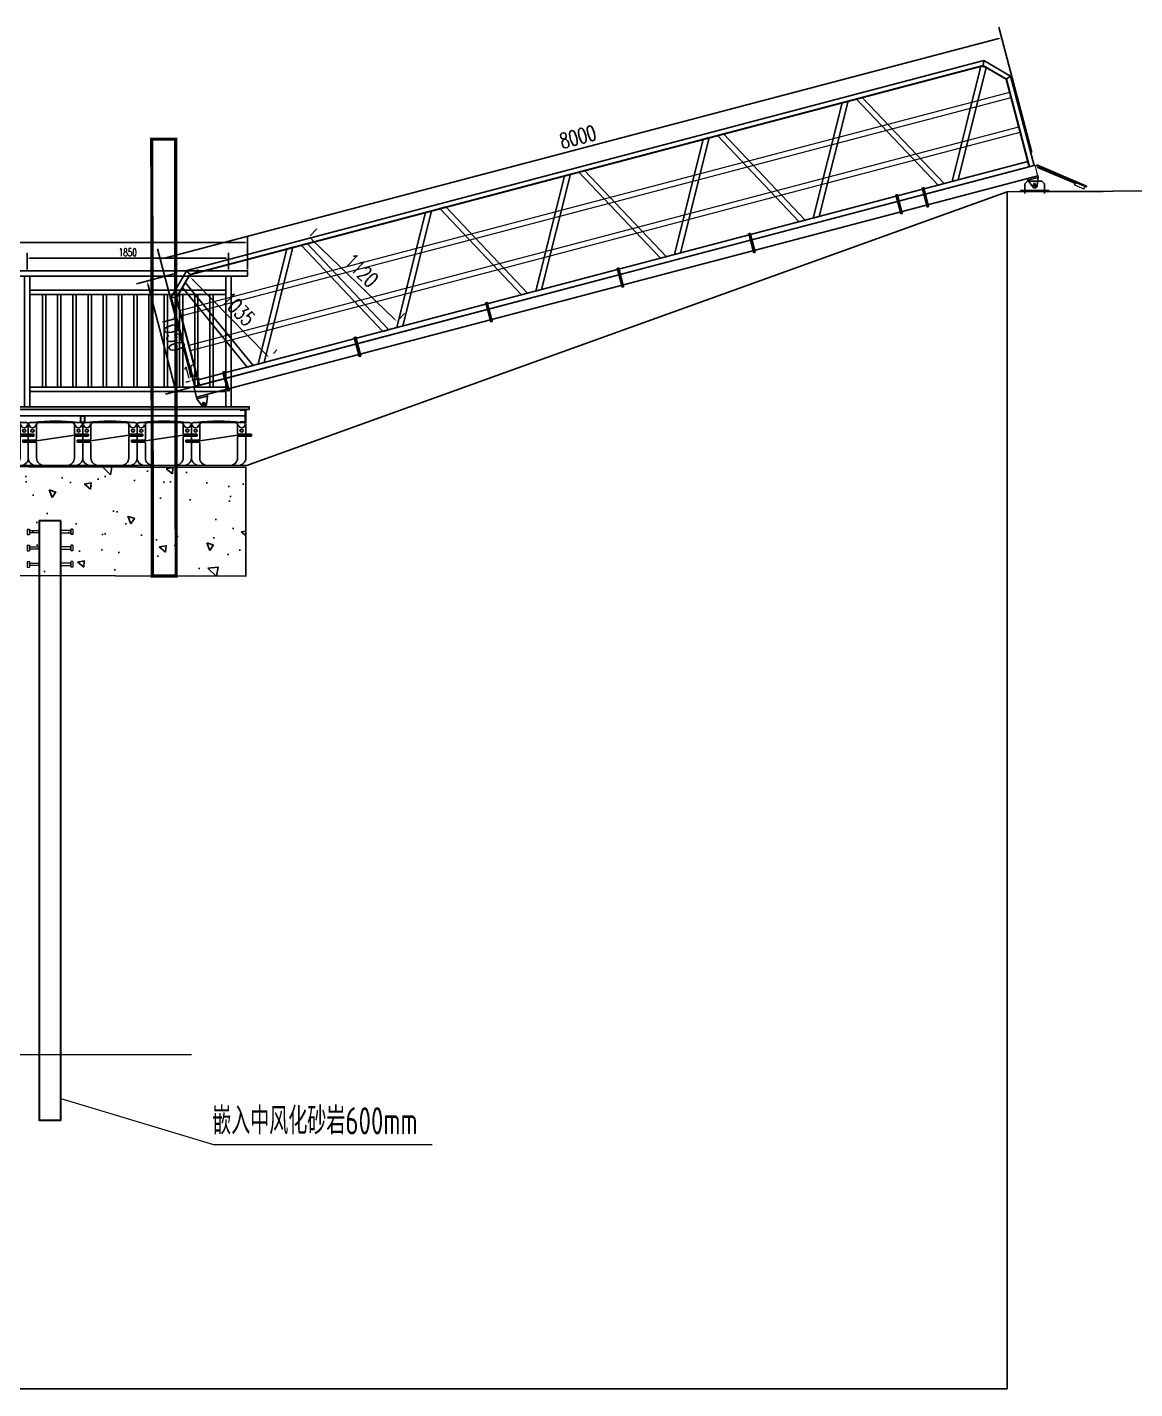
# Model space of a CAD drawing. Header units: millimetres. Extents: x -2430464 to 225692, y -180 to 1805330.
# Drawn here: x -901416 to -891231, y 898992 to 911505 of the extents above; entities that cross this region are included whole.
import ezdxf

# ---------------------------------------------------------------- set-up
doc = ezdxf.new("R2010")
doc.units = ezdxf.units.MM
doc.header["$LTSCALE"] = 1000
doc.linetypes.add('CENTER2', pattern=[28.575, 19.05, -3.175, 3.175, -3.175])
doc.linetypes.add('DASHED2', pattern=[0.375, 0.25, -0.125])
doc.layers.get('0').update_dxf_attribs({"linetype": 'CONTINUOUS'})
doc.layers.get('DEFPOINTS').update_dxf_attribs({"linetype": 'CONTINUOUS'})
for name, color, linetype, lineweight in [('0 [HR] Dim', 6, 'CONTINUOUS', 13), ('标注', 3, 'CONTINUOUS', 15), ('结构粗线', 4, 'CONTINUOUS', 35), ('结构细线', 7, 'CONTINUOUS', 18)]:
    doc.layers.add(name, color=color, linetype=linetype, lineweight=lineweight)
for name, color, linetype in [('FT', 251, 'CONTINUOUS'), ('W-FLOAT_BOWL浮筒', 253, 'CONTINUOUS'), ('W-MOUNTING固定方式', 5, 'CONTINUOUS'), ('W-PLASTIC_RAILINGS塑木栏杆', 6, 'CONTINUOUS'), ('W-REVETMENT驳岸', 251, 'CONTINUOUS'), ('W-STEEL_FRAME钢架', 3, 'CONTINUOUS'), ('W-STEEL_KEEL钢龙骨', 5, 'CONTINUOUS'), ('W-WOOD_FLOOR木地板', 30, 'CONTINUOUS'), ('建筑', 7, 'CONTINUOUS')]:
    doc.layers.add(name, color=color, linetype=linetype)
doc.styles.add('civil', font='tssdeng.shx', dxfattribs={"width": 0.7, "bigfont": 'hztxt.shx'})
doc.styles.add('STANDARD_T3', font='simplex.shx', dxfattribs={"width": 0.7, "bigfont": 'gbcbig.shx'})
doc.dimstyles.new('W&&20', dxfattribs={"dimtxt": 70, "dimasz": 20, "dimexe": 50, "dimexo": 60, "dimgap": 20, "dimtad": 1, "dimdec": 0, "dimzin": 0, "dimdsep": 46, "dimtxsty": 'STANDARD_T3', "dimcen": 0.09, "dimclrd": 1, "dimclre": 1, "dimclrt": 7, "dimazin": 2, "dimtfac": 1, "dimtdec": 0, "dimtix": 1, "dimtmove": 2, "dimatfit": 3, "dimfxl": 0, "dimtolj": 1, "dimtzin": 0, "dimarcsym": 0})
doc.dimstyles.new('W&&30', dxfattribs={"dimtxt": 105, "dimasz": 30, "dimexe": 75, "dimexo": 90, "dimgap": 30, "dimtad": 1, "dimdec": 0, "dimzin": 0, "dimdsep": 46, "dimtxsty": 'STANDARD_T3', "dimcen": 0.09, "dimclrd": 1, "dimclre": 1, "dimclrt": 7, "dimazin": 2, "dimtfac": 1, "dimtdec": 0, "dimtix": 1, "dimtmove": 2, "dimatfit": 3, "dimfxl": 0, "dimtolj": 1, "dimtzin": 0, "dimarcsym": 0})
doc.dimstyles.new('W&&40', dxfattribs={"dimtxt": 140, "dimasz": 40, "dimexe": 100, "dimexo": 120, "dimgap": 40, "dimtad": 1, "dimdec": 0, "dimzin": 0, "dimdsep": 46, "dimtxsty": 'STANDARD_T3', "dimcen": 0.09, "dimclrd": 1, "dimclre": 1, "dimclrt": 7, "dimazin": 2, "dimtfac": 1, "dimtdec": 0, "dimtix": 1, "dimtmove": 2, "dimatfit": 3, "dimfxl": 0, "dimtolj": 1, "dimtzin": 0, "dimarcsym": 0})

# ---------------------------------------------------------------- blocks, each defined once
blk = doc.blocks.new('blhft')
at = {"layer": 'FT'}
for p, q in [((-230, 395), (230, 395)), ((-208, 397), (208, 397)), ((-208, 397), (-208, 395)), ((208, 397), (208, 395)), ((-250, 234), (-250, 375)), ((-174, 244), (-174, 375)), ((174, 280), (-174, 226)), ((174, 298), (174, 375)), ((174, 280), (302, 280)), ((174, 260), (174, 70)), ((184, 288), (298, 288)), ((184, 270), (298, 270)), ((250, 375), (250, 288)), ((250, 270), (250, 70)), ((-302, 226), (-174, 226)), ((-298, 234), (-184, 234)), ((-298, 216), (-184, 216)), ((-250, 70), (-250, 216)), ((-174, 206), (-174, 70)), ((-180, 0), (180, 0))]:
    blk.add_line(p, q, dxfattribs=at)
at = {"layer": 'FT', "ltscale": 0.5}
for p, q in [((302, 284), (302, 274)), ((-302, 230), (-302, 220))]:
    blk.add_line(p, q, dxfattribs=at)
at = {"layer": 'FT'}
for centre, radius, start, end in [((-230, 375), 20, 90, 180), ((0, -1768), 2175, 84.5043, 95.4957), ((-154, 375), 20, 90, 180), ((154, 375), 20, 0, 90), ((230, 375), 20, 0, 90), ((184, 298), 10, 180, 270), ((184, 260), 10, 90, 180), ((298, 274), 4, 270, 0), ((-298, 220), 4, 180, 270), ((-184, 244), 10, 270, 0), ((-184, 206), 10, 0, 90), ((-180, 70), 70, 180, 270), ((-104, 70), 70, 180, 270), ((104, 70), 70, 270, 0), ((180, 70), 70, 270, 0)]:
    blk.add_arc(centre, radius, start, end, dxfattribs=at)
at = {"layer": 'FT', "ltscale": 0.5}
for centre, start, end in [((298, 284), 0, 90), ((-298, 230), 90, 180)]:
    blk.add_arc(centre, 4, start, end, dxfattribs=at)
at = {"layer": 'FT'}
blk.add_ellipse((212, 375), major_axis=(30.4, 0.1), ratio=0.921809, start_param=3.141593, end_param=6.283185, dxfattribs=at)
at = {"layer": 'FT', "extrusion": (0, 0, -1)}
blk.add_ellipse((-212, 375), major_axis=(-30.4, 0), ratio=0.921809, start_param=3.141593, end_param=6.283185, dxfattribs=at)
at = {"layer": 'FT'}
blk.add_ellipse((-212, 320), major_axis=(-16, 0), ratio=0.75, dxfattribs=at)
at = {"layer": 'FT', "extrusion": (0, 0, -1)}
blk.add_ellipse((212, 320), major_axis=(16, 0), ratio=0.75, dxfattribs=at)
blk = doc.blocks.new('*U258')
at = {"layer": 'FT'}
blk.add_blockref('blhft', (0, -204), dxfattribs=at)
blk = doc.blocks.new('*U259')
at = {"layer": 'W-FLOAT_BOWL浮筒', "color": 0, "linetype": 'ByBlock', "lineweight": -2, "transparency": 16777216}
for p in [(0, 0), (500, 0), (1000, 0), (1500, 0), (2000, 0), (2500, 0), (3000, 0), (3500, 0), (4000, 0), (4500, 0), (5000, 0), (5500, 0)]:
    blk.add_blockref('*U258', p, dxfattribs=at)
blk = doc.blocks.new('*U256')
at = {"layer": 'W-STEEL_FRAME钢架'}
for points in [[(-20, 30), (-20, -30), (20, -30), (20, 30)], [(-17, 27), (-17, -27), (17, -27), (17, 27)]]:
    blk.add_lwpolyline(points, close=True, dxfattribs=at)
blk = doc.blocks.new('*U257')
at = {"layer": '建筑', "color": 0, "linetype": 'ByBlock', "lineweight": -2, "transparency": 16777216}
for p in [(0, 0), (1500, 0), (3000, 0)]:
    blk.add_blockref('*U256', p, dxfattribs=at)
blk = doc.blocks.new('dwwqq132')
at = {"layer": '结构细线'}
for p, q in [((82537, 14606), (82587, 14606)), ((82537, 14606), (82537, 14586)), ((82537, 14586), (82587, 14586)), ((82587, 14606), (82587, 14586))]:
    blk.add_line(p, q, dxfattribs=at)
blk.add_lwpolyline([(82552, 14496), (82572, 14496), (82572, 14586), (82552, 14586), (82552, 14496)], dxfattribs=at)
blk = doc.blocks.new('滚轮支架 -left')
for p, q in [((-50, 10), (-22, 81)), ((50, 10), (22, 81))]:
    blk.add_line(p, q)
at = {"color": 3, "linetype": 'CENTER2'}
for p, q in [((-15, 70), (15, 70)), ((0, 85), (0, 55))]:
    blk.add_line(p, q, dxfattribs=at)
blk.add_lwpolyline([(-50, 10), (50, 10), (50, -5), (-50, -5)], close=True)
blk.add_circle((0, 70), 11)
blk.add_arc((0, 70), 25, 26.1956, 153.8044)
blk = doc.blocks.new('*D414')
at = {"layer": 'DEFPOINTS', "color": 0, "transparency": 16777216}
for p in [(-892148, 910236), (-900193, 909372), (-899884, 908201)]:
    blk.add_point(p, dxfattribs=at)
at = {"layer": 'W-STEEL_FRAME钢架', "color": 1, "lineweight": -2, "transparency": 16777216}
for p, q in [((-892495, 911398), (-900154, 909383)), ((-892178, 910352), (-892482, 911505)), ((-899915, 908317), (-900218, 909469))]:
    blk.add_line(p, q, dxfattribs=at)
at = {"layer": 'W-STEEL_FRAME钢架', "color": 1, "transparency": 16777216}
for points in [[(-892496, 911404), (-892493, 911391), (-892456, 911408)], [(-900156, 909389), (-900152, 909376), (-900193, 909372)]]:
    blk.add_solid(points, dxfattribs=at)
at = {"layer": 'W-STEEL_FRAME钢架', "color": 7, "transparency": 16777216, "insert": (-896352, 910497), "char_height": 140, "attachment_point": 5, "rotation": 14.7399, "style": 'STANDARD_T3'}
blk.add_mtext('\\A1;8000', dxfattribs=at)
blk = doc.blocks.new('*D415')
at = {"layer": 'DEFPOINTS', "color": 0, "transparency": 16777216}
for p in [(-899949, 909270), (-900047, 908158), (-899681, 908254)]:
    blk.add_point(p, dxfattribs=at)
at = {"layer": 'W-STEEL_FRAME钢架', "color": 1, "lineweight": -2, "transparency": 16777216}
for p, q in [((-900065, 909239), (-900411, 909148)), ((-900304, 909135), (-900057, 908197)), ((-899797, 908224), (-900143, 908133))]:
    blk.add_line(p, q, dxfattribs=at)
at = {"layer": 'W-STEEL_FRAME钢架', "color": 1, "transparency": 16777216}
for points in [[(-900297, 909136), (-900310, 909133), (-900314, 909173)], [(-900050, 908198), (-900063, 908195), (-900047, 908158)]]:
    blk.add_solid(points, dxfattribs=at)
at = {"layer": 'W-STEEL_FRAME钢架', "color": 7, "transparency": 16777216, "insert": (-900074, 908694), "char_height": 140, "attachment_point": 5, "rotation": 284.7378, "style": 'STANDARD_T3'}
blk.add_mtext('\\A1;1050', dxfattribs=at)
blk = doc.blocks.new('*D412')
at = {"layer": 'DEFPOINTS', "color": 0, "transparency": 16777216}
for p in [(-899964, 909160), (-899238, 908423), (-899190, 908469)]:
    blk.add_point(p, dxfattribs=at)
at = {"layer": 'W-STEEL_FRAME钢架', "color": 1, "lineweight": -2, "transparency": 16777216}
for p, q in [((-899878, 909244), (-899845, 909277)), ((-899888, 909178), (-899218, 908498)), ((-899152, 908507), (-899119, 908539))]:
    blk.add_line(p, q, dxfattribs=at)
at = {"layer": 'W-STEEL_FRAME钢架', "color": 1, "transparency": 16777216}
for points in [[(-899883, 909183), (-899893, 909174), (-899916, 909207)], [(-899213, 908502), (-899223, 908493), (-899190, 908469)]]:
    blk.add_solid(points, dxfattribs=at)
at = {"layer": 'W-STEEL_FRAME钢架', "color": 7, "transparency": 16777216, "insert": (-899475, 908915), "char_height": 140, "attachment_point": 5, "rotation": 314.5509, "style": 'STANDARD_T3'}
blk.add_mtext('\\A1;1035', dxfattribs=at)
blk = doc.blocks.new('*D416')
at = {"layer": 'DEFPOINTS', "color": 0, "transparency": 16777216}
for p in [(-898897, 909503), (-898016, 908801), (-898091, 908724)]:
    blk.add_point(p, dxfattribs=at)
at = {"layer": 'W-STEEL_FRAME钢架', "color": 1, "lineweight": -2, "transparency": 16777216}
for p, q in [((-898814, 909589), (-898754, 909652)), ((-898794, 909552), (-898045, 908829)), ((-898008, 908811), (-897947, 908873))]:
    blk.add_line(p, q, dxfattribs=at)
at = {"layer": 'W-STEEL_FRAME钢架', "color": 1, "transparency": 16777216}
for points in [[(-898790, 909557), (-898799, 909547), (-898823, 909580)], [(-898041, 908834), (-898050, 908824), (-898016, 908801)]]:
    blk.add_solid(points, dxfattribs=at)
at = {"layer": 'W-STEEL_FRAME钢架', "color": 7, "transparency": 16777216, "insert": (-898343, 909270), "char_height": 140, "attachment_point": 5, "rotation": 316.0163, "style": 'STANDARD_T3'}
blk.add_mtext('\\A1;1120', dxfattribs=at)
blk = doc.blocks.new('*D413')
at = {"layer": 'DEFPOINTS', "color": 0, "transparency": 16777216}
for p in [(-899900, 908258), (-899884, 908201), (-899875, 908203)]:
    blk.add_point(p, dxfattribs=at)
at = {"layer": 'W-STEEL_FRAME钢架', "color": 1, "lineweight": -2, "transparency": 16777216}
for p, q in [((-899907, 908288), (-899919, 908331)), ((-899898, 908290), (-899909, 908333)), ((-899861, 908268), (-899832, 908276)), ((-899929, 908250), (-899958, 908243)), ((-899890, 908261), (-899900, 908258))]:
    blk.add_line(p, q, dxfattribs=at)
at = {"layer": 'W-STEEL_FRAME钢架', "color": 1, "transparency": 16777216}
for points in [[(-899862, 908273), (-899860, 908263), (-899890, 908261)], [(-899930, 908255), (-899927, 908246), (-899900, 908258)]]:
    blk.add_solid(points, dxfattribs=at)
at = {"layer": 'W-STEEL_FRAME钢架', "color": 7, "transparency": 16777216, "insert": (-899916, 908339), "char_height": 105, "attachment_point": 5, "rotation": 14.7399, "style": 'STANDARD_T3'}
blk.add_mtext('\\A1;10', dxfattribs=at)
blk = doc.blocks.new('Hole -side1')
at = {"color": 3, "linetype": 'CENTER2'}
blk.add_line((-13, 0), (26, 0), dxfattribs=at)
at = {"linetype": 'DASHED2'}
blk.add_lwpolyline([(0, -11), (10, -11), (10, 11), (0, 11)], close=True, dxfattribs=at)
blk = doc.blocks.new('*D2054')
at = {"layer": 'DEFPOINTS', "color": 0, "transparency": 16777216}
for p in [(-899566, 909381), (-901416, 909217), (-899566, 909217)]:
    blk.add_point(p, dxfattribs=at)
at = {"layer": 'W-WOOD_FLOOR木地板', "color": 1, "lineweight": -2, "transparency": 16777216}
for p, q in [((-901416, 909277), (-901416, 909431)), ((-899566, 909277), (-899566, 909431)), ((-901396, 909381), (-899586, 909381))]:
    blk.add_line(p, q, dxfattribs=at)
at = {"layer": 'W-WOOD_FLOOR木地板', "color": 1, "transparency": 16777216}
for points in [[(-901396, 909384), (-901396, 909377), (-901416, 909381)], [(-899586, 909384), (-899586, 909377), (-899566, 909381)]]:
    blk.add_solid(points, dxfattribs=at)
at = {"layer": 'W-WOOD_FLOOR木地板', "color": 7, "transparency": 16777216, "insert": (-900491, 909436), "char_height": 70, "attachment_point": 5, "style": 'STANDARD_T3'}
blk.add_mtext('\\A1;1850', dxfattribs=at)
blk = doc.blocks.new('*D2055')
at = {"layer": 'DEFPOINTS', "color": 0, "transparency": 16777216}
for p in [(-905141, 909525), (-905141, 909217), (-899391, 909217)]:
    blk.add_point(p, dxfattribs=at)
at = {"layer": 'W-WOOD_FLOOR木地板', "color": 1, "lineweight": -2, "transparency": 16777216}
for p, q in [((-905141, 909277), (-905141, 909575)), ((-899411, 909525), (-905121, 909525)), ((-899391, 909277), (-899391, 909575))]:
    blk.add_line(p, q, dxfattribs=at)
at = {"layer": 'W-WOOD_FLOOR木地板', "color": 1, "transparency": 16777216}
for points in [[(-905121, 909529), (-905121, 909522), (-905141, 909525)], [(-899411, 909529), (-899411, 909522), (-899391, 909525)]]:
    blk.add_solid(points, dxfattribs=at)
at = {"layer": 'W-WOOD_FLOOR木地板', "color": 7, "transparency": 16777216, "insert": (-902266, 909580), "char_height": 70, "attachment_point": 5, "style": 'STANDARD_T3'}
blk.add_mtext('\\A1;5750', dxfattribs=at)
blk = doc.blocks.new('*U2031')
at = {"layer": 'W-PLASTIC_RAILINGS塑木栏杆'}
blk.add_lwpolyline([(-15, -425), (15, -425), (15, 425), (-15, 425)], close=True, dxfattribs=at)
blk = doc.blocks.new('*U2032')
at = {"color": 0, "linetype": 'ByBlock', "lineweight": -2, "transparency": 16777216}
for p in [(0, 0), (140, 0), (280, 0), (420, 0), (560, 0), (700, 0), (840, 0), (980, 0), (1120, 0), (1260, 0), (1400, 0), (1540, 0)]:
    blk.add_blockref('*U2031', p, dxfattribs=at)

msp = doc.modelspace()

# ---------------------------------------------------------------- hatches: boundary and pattern name
at = {"layer": 'W-REVETMENT驳岸'}
h = msp.add_hatch(dxfattribs=at)
h.set_pattern_fill('混凝土', color=256, scale=100, angle=90)
h.set_pattern_definition([(140, (-2993022.5, -1047408), (62.75213, 717.26018), [75, -825]), (85, (-2993022.5, -1047408), (-752.19213, -138.75133), [60, -660]), (190.4514, (-2993017.25, -1047348.24), (-689.43954, 578.50938), [63.74019, -701.14211]), (136.1842, (-2993222.5, -1047408), (165.51901, 1067.24105), [112.5, -1237.5]), (186.6356, (-2993208.7, -1047319.1), (-974.11787, 934.6627), [95.6103, -1051.713]), (81.1842, (-2993222.5, -1047408), (-974.1186, 934.66195), [90, -990]), (111, (-2993172.5, -1047308), (402.61889, 596.90705), [75, -825]), (56, (-2993172.5, -1047308), (-725.15005, 243.31533), [60, -660]), (161.4514, (-2993138.9, -1047258.3), (-322.5305, 840.22263), [63.74019, -701.14211]), (127.5, (-2993022.48, -1047408.01), (-332.893854, 12.159855), [0, -652, 0, -670, 0, -662.5]), (97.5, (-2993022.48, -1047408), (-394.41171, 263.069537), [0, -382, 0, -637, 0, -252.5]), (57.5, (-2993022.48, -1047631.01), (22.554872, 533.822436), [0, -250, 0, -780, 0, -1035]), (47.5, (-2993022.5, -1047731), (-100.10498, 583.18617), [0, -325, 0, -518, 0, -735])])
h.paths.add_polyline_path([(-899405.63, 906459.64), (-899405.63, 907460.06), (-905405.48, 907477.2), (-905405.48, 906476.79)])
at = {"layer": 'W-WOOD_FLOOR木地板'}
h = msp.add_hatch(dxfattribs=at)
h.set_pattern_fill('木纹03', color=256, scale=100, angle=90)
h.set_pattern_definition([(90, (-2982720.23, -941411.63), (-200, 200), [10, -190]), (180, (-2982790.23, -941331.63), (-200, -200), [20, -180]), (135, (-2982770.23, -941371.63), (-199.998082, 1e-14), [14.14, -42.42, 14.14, -28.28, 99, -85]), (135, (-2982710.23, -941421.63), (-200, 1e-14), [14.142, -28.284, 14.142, -226.2]), (135, (-2982730.23, -941351.63), (-200, 1e-14), [14.142, -268.700712]), (135, (-2982720.23, -941331.63), (-200, 1e-14), [14.142, -268.700712]), (135, (-2982740.23, -941361.63), (-200, 1e-14), [14.142, -268.700712]), (135, (-2982750.23, -941371.63), (-200, 1e-14), [28.284, -254.558712]), (135, (-2982900.23, -941321.63), (-200, 1e-14), [28.284, -254.558712]), (135, (-2982760.23, -941391.63), (-200, 1e-14), [56.568, -226.274712]), (135, (-2982770.23, -941401.63), (-200, 1e-14), [56.568, -226.274712]), (135, (-2982830.23, -941271.63), (-200, 1e-14), [56.568, -226.274712]), (135, (-2982790.23, -941411.63), (-200, 1e-14), [42.4264, -240.416312]), (135, (-2982820.23, -941451.63), (-200, 1e-14), [42.4264, -240.416312]), (135, (-2982800.23, -941431.63), (-200, 1e-14), [42.4264, -240.416312]), (135, (-2982860.23, -941301.63), (-200, 1e-14), [70.71068, -212.132032]), (135, (-2982870.23, -941321.63), (-200, 1e-14), [70.71068, -212.132032]), (135, (-2982820.23, -941301.63), (-200, 1e-14), [98.994949, -183.847763]), (116.5650512, (-2982740.23, -941391.63), (-8e-08, 200), [22.360678, -424.852916]), (116.5650512, (-2982800.23, -941351.63), (-8e-08, 200), [22.360678, -424.852916]), (116.5650512, (-2982780.23, -941361.63), (-8e-08, 200), [22.360678, -424.852916]), (116.5650512, (-2982720.23, -941401.63), (-8e-08, 200), [44.72136, -402.492235]), (116.5650512, (-2982810.23, -941361.63), (-8e-08, 200), [67.082039, -380.131556]), (116.5650512, (-2982820.23, -941381.63), (-8e-08, 200), [89.442719, -357.770876]), (116.5650512, (-2982830.23, -941401.63), (-8e-08, 200), [89.442719, -357.770876]), (116.5650512, (-2982890.23, -941431.63), (-8e-08, 200), [89.442719, -357.770876]), (116.5650512, (-2982870.23, -941431.63), (-8e-08, 200), [111.8034, -335.410195]), (116.5650512, (-2982850.23, -941421.63), (-8e-08, 200), [111.8034, -335.410195]), (153.434949, (-2982770.23, -941351.63), (-200, 1e-08), [22.360678, -424.852916]), (153.434949, (-2982750.23, -941381.63), (-200, 1e-08), [22.360678, -424.852916]), (153.434949, (-2982720.23, -941411.63), (-200, 1e-08), [44.72136, -402.492235]), (153.434949, (-2982750.23, -941351.63), (-200, 1e-08), [44.72136, -402.492235]), (153.434949, (-2982710.23, -941431.63), (-200, 1e-08), [67.082039, -380.131556]), (153.434949, (-2982710.23, -941451.63), (-200, 1e-08), [89.442719, -357.770876]), (153.434949, (-2982720.23, -941271.63), (-200, 1e-08), [89.442719, -357.770876]), (153.434949, (-2982740.23, -941341.63), (-200, 1e-08), [89.442719, -357.770876]), (153.434949, (-2982720.23, -941301.63), (-200, 1e-08), [111.8034, -335.410195]), (153.434949, (-2982730.23, -941321.63), (-200, 1e-08), [111.8034, -335.410195])])
h.paths.add_polyline_path([(-899374.83, 907992.2), (-899374.83, 908017.2), (-905435.13, 908017.2), (-905435.13, 907992.2)])

# ---------------------------------------------------------------- linework, layer by layer
at = {"color": 4}
for p, q in [((-899948.54, 909269.51), (-892618, 911198.1)), ((-899919.07, 909230.73), (-892624.57, 911149.84)), ((-892624.57, 911149.84), (-892618, 911198.1)), ((-892412.47, 911026.09), (-892624.57, 911149.84)), ((-892373.69, 911055.57), (-892618, 911198.1)), ((-892200.94, 910222.09), (-892412.47, 911026.09)), ((-892157.43, 910233.54), (-892373.69, 911055.57)), ((-900091.08, 909025.2), (-899948.54, 909269.51)), ((-899919.07, 909230.73), (-899948.54, 909269.51)), ((-900042.81, 909018.62), (-899919.07, 909230.73)), ((-899874.81, 908203.17), (-900091.08, 909025.2)), ((-900042.81, 909018.62), (-900091.08, 909025.2)), ((-899831.29, 908214.62), (-900042.81, 909018.62))]:
    msp.add_line(p, q, dxfattribs=at)
at = {"color": 251}
for p, q in [((-899921.03, 909233.31), (-892624.14, 911153.05)), ((-892409.88, 911028.06), (-892624.14, 911153.05)), ((-892198.04, 910222.85), (-892409.88, 911028.06)), ((-900046.03, 909019.06), (-899921.03, 909233.31)), ((-899834.19, 908213.86), (-900046.03, 909019.06))]:
    msp.add_line(p, q, dxfattribs=at)
at = {"color": 0}
msp.add_line((-892412.47, 911026.09), (-892373.69, 911055.57), dxfattribs=at)
at = {"color": 0, "lineweight": 5}
for p, q in [((-900011.94, 908901.26), (-892381.59, 910908.73)), ((-899999.22, 908852.9), (-892368.87, 910860.37)), ((-899927.97, 908582.12), (-892297.63, 910589.59)), ((-899915.25, 908533.76), (-892284.91, 910541.23))]:
    msp.add_line(p, q, dxfattribs=at)
at = {"color": 3}
for p, q in [((-899884.48, 908200.63), (-892147.75, 910236.08)), ((-899884.48, 908200.63), (-892147.75, 910236.08)), ((-899859.04, 908103.92), (-892122.31, 910139.38)), ((-892122.31, 910139.38), (-899859.04, 908103.92)), ((-899859.04, 908103.92), (-899884.48, 908200.63))]:
    msp.add_line(p, q, dxfattribs=at)
at = {"color": 3, "lineweight": 5}
for p, q in [((-892122.31, 910139.38), (-892147.75, 910236.08)), ((-899859.04, 908103.92), (-899884.48, 908200.63)), ((-899859.04, 908103.92), (-899884.48, 908200.63))]:
    msp.add_line(p, q, dxfattribs=at)
at = {"lineweight": -3}
for p, q in [((-893168.79, 910029.5), (-893188.14, 910024.41)), ((-893186.86, 910019.58), (-893188.14, 910024.41)), ((-893164.32, 910020.34), (-893187.53, 910014.23)), ((-893185.9, 910019.83), (-893186.86, 910019.58)), ((-893173.56, 910029.28), (-893186.13, 910025.97)), ((-893186.13, 910025.97), (-893183.88, 910026.57)), ((-893183.62, 910025.6), (-893182.35, 910020.76)), ((-893171.31, 910029.87), (-893173.56, 910029.28)), ((-893173.31, 910028.31), (-893172.04, 910023.48)), ((-893164.32, 910020.34), (-893171.09, 910018.56)), ((-893169.15, 910019.07), (-893127.06, 909859.09)), ((-893167.52, 910024.67), (-893168.79, 910029.5)), ((-893168.49, 910024.41), (-893167.52, 910024.67)), ((-893164.83, 910022.27), (-893167.73, 910021.51)), ((-893410.57, 909965.89), (-893429.91, 909960.8)), ((-893428.64, 909955.97), (-893429.91, 909960.8)), ((-893429.81, 909952.56), (-893426.91, 909953.32)), ((-893406.09, 909956.73), (-893429.3, 909950.62)), ((-893427.67, 909956.22), (-893428.64, 909955.97)), ((-893415.34, 909965.67), (-893427.91, 909962.36)), ((-893427.91, 909962.36), (-893425.65, 909962.96)), ((-893425.4, 909961.99), (-893424.12, 909957.16)), ((-893424.46, 909951.9), (-893382.37, 909791.92)), ((-893413.08, 909966.27), (-893415.34, 909965.67)), ((-893415.08, 909964.71), (-893413.81, 909959.87)), ((-893406.09, 909956.73), (-893412.86, 909954.95)), ((-893410.92, 909955.46), (-893368.84, 909795.48)), ((-893409.3, 909961.06), (-893410.57, 909965.89)), ((-893410.26, 909960.8), (-893409.3, 909961.06)), ((-893406.6, 909958.66), (-893409.5, 909957.9)), ((-893188.04, 910016.17), (-893185.13, 910016.93)), ((-893182.69, 910015.5), (-893140.6, 909855.53)), ((-893367.92, 909811.64), (-893391.13, 909805.53)), ((-893390.62, 909803.6), (-893387.72, 909804.36)), ((-893386.95, 909801.46), (-893387.92, 909801.21)), ((-893387.92, 909801.21), (-893386.65, 909796.37)), ((-893367.31, 909801.46), (-893386.65, 909796.37)), ((-893371.57, 909799.31), (-893384.14, 909796)), ((-893384.14, 909796), (-893381.88, 909796.59)), ((-893382.14, 909797.56), (-893383.41, 909802.4)), ((-893382.37, 909791.92), (-893368.84, 909795.48)), ((-893382.37, 909791.92), (-893379.68, 909789.53)), ((-893379.68, 909789.53), (-893370.01, 909792.07)), ((-893367.92, 909811.64), (-893374.69, 909809.86)), ((-893371.82, 909800.27), (-893373.09, 909805.11)), ((-893369.31, 909799.9), (-893371.57, 909799.31)), ((-893367.41, 909809.71), (-893370.31, 909808.94)), ((-893368.84, 909795.48), (-893370.01, 909792.07)), ((-893369.55, 909806.04), (-893368.58, 909806.3)), ((-893368.58, 909806.3), (-893367.31, 909801.46)), ((-893126.14, 909875.25), (-893149.35, 909869.14)), ((-893148.85, 909867.21), (-893145.94, 909867.97)), ((-893145.18, 909865.07), (-893146.15, 909864.82)), ((-893146.15, 909864.82), (-893144.88, 909859.98)), ((-893125.53, 909865.07), (-893144.88, 909859.98)), ((-893129.79, 909862.91), (-893142.37, 909859.61)), ((-893142.37, 909859.61), (-893140.11, 909860.2)), ((-893140.36, 909861.17), (-893141.64, 909866)), ((-893140.6, 909855.53), (-893127.06, 909859.09)), ((-893140.6, 909855.53), (-893137.9, 909853.13)), ((-893137.9, 909853.13), (-893128.23, 909855.68)), ((-893126.14, 909875.25), (-893132.91, 909873.47)), ((-893130.05, 909863.88), (-893131.32, 909868.72)), ((-893127.54, 909863.51), (-893129.79, 909862.91)), ((-893125.64, 909873.31), (-893128.54, 909872.55)), ((-893127.06, 909859.09), (-893128.23, 909855.68)), ((-893127.77, 909869.65), (-893126.81, 909869.9)), ((-893126.81, 909869.9), (-893125.53, 909865.07)), ((-894783.84, 909604.6), (-894764.49, 909609.69)), ((-894782.56, 909599.76), (-894783.84, 909604.6)), ((-894783.74, 909596.35), (-894780.83, 909597.12)), ((-894783.23, 909594.42), (-894760.02, 909600.53)), ((-894783.23, 909594.42), (-894776.46, 909596.2)), ((-894781.6, 909600.02), (-894782.56, 909599.76)), ((-894781.83, 909606.16), (-894779.58, 909606.75)), ((-894779.58, 909606.75), (-894767.01, 909610.06)), ((-894779.32, 909605.79), (-894778.05, 909600.95)), ((-894778.39, 909595.69), (-894736.3, 909435.71)), ((-894767.01, 909610.06), (-894769.26, 909609.47)), ((-894769.01, 909608.5), (-894767.74, 909603.67)), ((-894764.85, 909599.25), (-894722.76, 909439.27)), ((-894763.22, 909604.85), (-894764.49, 909609.69)), ((-894764.19, 909604.6), (-894763.22, 909604.85)), ((-894760.52, 909602.46), (-894763.43, 909601.7)), ((-894745.05, 909449.33), (-894721.84, 909455.44)), ((-894745.05, 909449.33), (-894738.28, 909451.11)), ((-894744.55, 909447.4), (-894741.64, 909448.16)), ((-894740.88, 909445.26), (-894741.85, 909445)), ((-894741.85, 909445), (-894740.58, 909440.17)), ((-894740.58, 909440.17), (-894721.23, 909445.26)), ((-894738.07, 909439.79), (-894735.81, 909440.39)), ((-894736.06, 909441.36), (-894737.34, 909446.19)), ((-894722.76, 909439.27), (-894736.3, 909435.71)), ((-894736.3, 909435.71), (-894733.6, 909433.32)), ((-894735.81, 909440.39), (-894723.24, 909443.7)), ((-894723.93, 909435.86), (-894733.6, 909433.32)), ((-894725.75, 909444.07), (-894727.02, 909448.9)), ((-894723.24, 909443.7), (-894725.49, 909443.1)), ((-894721.34, 909453.5), (-894724.24, 909452.74)), ((-894722.76, 909439.27), (-894723.93, 909435.86)), ((-894723.47, 909449.84), (-894722.51, 909450.09)), ((-894722.51, 909450.09), (-894721.23, 909445.26)), ((-895992.7, 909286.56), (-895973.36, 909291.65)), ((-895991.43, 909281.72), (-895992.7, 909286.56)), ((-895992.6, 909278.31), (-895989.7, 909279.08)), ((-895992.09, 909276.38), (-895968.88, 909282.49)), ((-895992.09, 909276.38), (-895985.32, 909278.16)), ((-895990.46, 909281.98), (-895991.43, 909281.72)), ((-895990.7, 909288.12), (-895988.44, 909288.71)), ((-895988.44, 909288.71), (-895975.87, 909292.02)), ((-895988.19, 909287.75), (-895986.91, 909282.91)), ((-895987.25, 909277.65), (-895945.17, 909117.67)), ((-895975.87, 909292.02), (-895978.13, 909291.43)), ((-895977.87, 909290.46), (-895976.6, 909285.63)), ((-895973.71, 909281.21), (-895931.63, 909121.24)), ((-895972.09, 909286.81), (-895973.36, 909291.65)), ((-895973.05, 909286.56), (-895972.09, 909286.81)), ((-895969.39, 909284.42), (-895972.29, 909283.66)), ((-895953.92, 909131.29), (-895930.71, 909137.4)), ((-895953.92, 909131.29), (-895947.15, 909133.07)), ((-895953.41, 909129.36), (-895950.51, 909130.12)), ((-895949.74, 909127.22), (-895950.71, 909126.96)), ((-895950.71, 909126.96), (-895949.44, 909122.13)), ((-895949.44, 909122.13), (-895930.1, 909127.22)), ((-895946.93, 909121.75), (-895944.67, 909122.35)), ((-895944.93, 909123.32), (-895946.2, 909128.15)), ((-895931.63, 909121.24), (-895945.17, 909117.67)), ((-895945.17, 909117.67), (-895942.47, 909115.28)), ((-895944.67, 909122.35), (-895932.1, 909125.66)), ((-895932.8, 909117.82), (-895942.47, 909115.28)), ((-895934.61, 909126.03), (-895935.88, 909130.86)), ((-895932.1, 909125.66), (-895934.36, 909125.06)), ((-895930.2, 909135.46), (-895933.1, 909134.7)), ((-895931.63, 909121.24), (-895932.8, 909117.82)), ((-895932.34, 909131.8), (-895931.37, 909132.05)), ((-895931.37, 909132.05), (-895930.1, 909127.22)), ((-897201.56, 908968.52), (-897182.22, 908973.61)), ((-897200.29, 908963.68), (-897201.56, 908968.52)), ((-897201.46, 908960.27), (-897198.56, 908961.04)), ((-897200.95, 908958.34), (-897177.74, 908964.45)), ((-897200.95, 908958.34), (-897194.18, 908960.12)), ((-897199.32, 908963.94), (-897200.29, 908963.68)), ((-897199.56, 908970.08), (-897197.3, 908970.67)), ((-897197.3, 908970.67), (-897184.73, 908973.98)), ((-897197.05, 908969.71), (-897195.78, 908964.87)), ((-897196.12, 908959.61), (-897154.03, 908799.63)), ((-897184.73, 908973.98), (-897186.99, 908973.39)), ((-897186.73, 908972.42), (-897185.46, 908967.59)), ((-897182.58, 908963.17), (-897140.49, 908803.2)), ((-897180.95, 908968.77), (-897182.22, 908973.61)), ((-897181.92, 908968.52), (-897180.95, 908968.77)), ((-897178.25, 908966.38), (-897181.15, 908965.62)), ((-897162.78, 908813.25), (-897139.57, 908819.36)), ((-897162.78, 908813.25), (-897156.01, 908815.03)), ((-897162.27, 908811.32), (-897159.37, 908812.08)), ((-897158.61, 908809.18), (-897159.57, 908808.92)), ((-897159.57, 908808.92), (-897158.3, 908804.09)), ((-897158.3, 908804.09), (-897138.96, 908809.18)), ((-897155.79, 908803.71), (-897153.54, 908804.31)), ((-897153.79, 908805.28), (-897155.06, 908810.11)), ((-897140.49, 908803.2), (-897154.03, 908799.63)), ((-897154.03, 908799.63), (-897151.33, 908797.24)), ((-897153.54, 908804.31), (-897140.96, 908807.62)), ((-897141.66, 908799.79), (-897151.33, 908797.24)), ((-897143.47, 908807.99), (-897144.75, 908812.82)), ((-897140.96, 908807.62), (-897143.22, 908807.02)), ((-897139.06, 908817.42), (-897141.96, 908816.66)), ((-897140.49, 908803.2), (-897141.66, 908799.79)), ((-897141.2, 908813.76), (-897140.23, 908814.01)), ((-897140.23, 908814.01), (-897138.96, 908809.18)), ((-898410.43, 908650.48), (-898391.08, 908655.57)), ((-898409.15, 908645.64), (-898410.43, 908650.48)), ((-898410.33, 908642.23), (-898407.42, 908643)), ((-898409.82, 908640.3), (-898386.61, 908646.41)), ((-898408.19, 908645.9), (-898409.15, 908645.64)), ((-898408.42, 908652.04), (-898406.17, 908652.63)), ((-898406.17, 908652.63), (-898393.6, 908655.94)), ((-898405.91, 908651.67), (-898404.64, 908646.83)), ((-898393.6, 908655.94), (-898395.85, 908655.35)), ((-898395.6, 908654.38), (-898394.33, 908649.55)), ((-898391.44, 908645.13), (-898349.35, 908485.16)), ((-898389.81, 908650.73), (-898391.08, 908655.57)), ((-898390.78, 908650.48), (-898389.81, 908650.73)), ((-898387.12, 908648.34), (-898390.02, 908647.58)), ((-898409.82, 908640.3), (-898403.05, 908642.08)), ((-898404.98, 908641.57), (-898362.89, 908481.59)), ((-898371.64, 908495.21), (-898348.43, 908501.32)), ((-898371.64, 908495.21), (-898364.88, 908496.99)), ((-898371.14, 908493.28), (-898368.23, 908494.04)), ((-898367.47, 908491.14), (-898368.44, 908490.88)), ((-898368.44, 908490.88), (-898367.17, 908486.05)), ((-898367.17, 908486.05), (-898347.82, 908491.14)), ((-898364.66, 908485.67), (-898362.4, 908486.27)), ((-898362.65, 908487.24), (-898363.93, 908492.07)), ((-898349.35, 908485.16), (-898362.89, 908481.59)), ((-898362.89, 908481.59), (-898360.19, 908479.2)), ((-898362.4, 908486.27), (-898349.83, 908489.58)), ((-898350.52, 908481.75), (-898360.19, 908479.2)), ((-898352.34, 908489.95), (-898353.61, 908494.79)), ((-898349.83, 908489.58), (-898352.08, 908488.98)), ((-898347.93, 908499.38), (-898350.83, 908498.62)), ((-898349.35, 908485.16), (-898350.52, 908481.75)), ((-898350.06, 908495.72), (-898349.1, 908495.97)), ((-898349.1, 908495.97), (-898347.82, 908491.14)), ((-899619.29, 908332.44), (-899599.95, 908337.53)), ((-899618.02, 908327.6), (-899619.29, 908332.44)), ((-899619.19, 908324.19), (-899616.29, 908324.96)), ((-899618.68, 908322.26), (-899595.47, 908328.37)), ((-899618.68, 908322.26), (-899611.91, 908324.04)), ((-899617.05, 908327.86), (-899618.02, 908327.6)), ((-899617.29, 908334), (-899615.03, 908334.59)), ((-899615.03, 908334.59), (-899602.46, 908337.9)), ((-899614.78, 908333.63), (-899613.5, 908328.79)), ((-899613.84, 908323.53), (-899571.76, 908163.55)), ((-899602.46, 908337.9), (-899604.72, 908337.31)), ((-899604.46, 908336.34), (-899603.19, 908331.51)), ((-899600.31, 908327.09), (-899558.22, 908167.12)), ((-899598.68, 908332.69), (-899599.95, 908337.53)), ((-899599.64, 908332.44), (-899598.68, 908332.69)), ((-899595.98, 908330.3), (-899598.88, 908329.54)), ((-899580.51, 908177.17), (-899557.3, 908183.28)), ((-899580.51, 908177.17), (-899573.74, 908178.95)), ((-899580, 908175.24), (-899577.1, 908176)), ((-899576.33, 908173.1), (-899577.3, 908172.84)), ((-899577.3, 908172.84), (-899576.03, 908168.01)), ((-899576.03, 908168.01), (-899556.69, 908173.1)), ((-899573.52, 908167.64), (-899571.26, 908168.23)), ((-899571.52, 908169.2), (-899572.79, 908174.03)), ((-899558.22, 908167.12), (-899571.76, 908163.55)), ((-899571.76, 908163.55), (-899569.06, 908161.16)), ((-899571.26, 908168.23), (-899558.69, 908171.54)), ((-899559.39, 908163.71), (-899569.06, 908161.16)), ((-899561.2, 908171.91), (-899562.47, 908176.75)), ((-899558.69, 908171.54), (-899560.95, 908170.94)), ((-899556.79, 908181.34), (-899559.69, 908180.58)), ((-899558.22, 908167.12), (-899559.39, 908163.71)), ((-899558.93, 908177.68), (-899557.96, 908177.93)), ((-899557.96, 908177.93), (-899556.69, 908173.1))]:
    msp.add_line(p, q, dxfattribs=at)
at = {"color": 2}
msp.add_line((-892765.36, 910125.3), (-892820.08, 910110.9), dxfattribs=at)
for p, q in [((-892241.58, 910064.12), (-892241.58, 910004.12)), ((-892086.58, 910089.12), (-892216.58, 910089.12)), ((-892061.58, 910004.12), (-892061.58, 910064.12)), ((-892241.58, 910004.12), (-892061.58, 910004.12))]:
    msp.add_line(p, q)
at = {"color": 6, "lineweight": -3}
for p, q in [((-893422.53, 909952.41), (-893379.68, 909789.53)), ((-893412.86, 909954.95), (-893370.01, 909792.07)), ((-893180.76, 910016.01), (-893137.9, 909853.13)), ((-893171.09, 910018.56), (-893128.23, 909855.68)), ((-894776.46, 909596.2), (-894733.6, 909433.32)), ((-894766.79, 909598.75), (-894723.93, 909435.86)), ((-895985.32, 909278.16), (-895942.47, 909115.28)), ((-895975.65, 909280.71), (-895932.8, 909117.82)), ((-897194.18, 908960.12), (-897151.33, 908797.24)), ((-897184.51, 908962.67), (-897141.66, 908799.79)), ((-898393.38, 908644.63), (-898350.52, 908481.75)), ((-898403.05, 908642.08), (-898360.19, 908479.2)), ((-899611.91, 908324.04), (-899569.06, 908161.16)), ((-899602.24, 908326.59), (-899559.39, 908163.71))]:
    msp.add_line(p, q, dxfattribs=at)
at = {"color": 1}
for p, q in [((-893384.14, 909796), (-893386.65, 909796.37)), ((-893367.31, 909801.46), (-893369.31, 909799.9)), ((-893142.37, 909859.61), (-893144.88, 909859.98)), ((-893125.53, 909865.07), (-893127.54, 909863.51)), ((-894740.58, 909440.17), (-894738.07, 909439.79)), ((-894723.24, 909443.7), (-894721.23, 909445.26)), ((-895949.44, 909122.13), (-895946.93, 909121.75)), ((-895932.1, 909125.66), (-895930.1, 909127.22)), ((-897158.3, 908804.09), (-897155.79, 908803.71)), ((-897140.96, 908807.62), (-897138.96, 908809.18)), ((-898367.17, 908486.05), (-898364.66, 908485.67)), ((-898349.83, 908489.58), (-898347.82, 908491.14)), ((-899576.03, 908168.01), (-899573.52, 908167.64)), ((-899558.69, 908171.54), (-899556.69, 908173.1))]:
    msp.add_line(p, q, dxfattribs=at)
at = {"color": 2}
for points in [[(-892910.81, 910087.03), (-892646.5, 911147.17), (-892598.49, 911134.62), (-892856.08, 910101.43)], [(-894187.24, 909751.22), (-893922.93, 910811.36), (-893868.2, 910825.75), (-894132.51, 909765.62)], [(-892985.27, 910067.44), (-893737.08, 910860.25), (-893791.8, 910845.85), (-893040, 910053.05)], [(-894261.69, 909731.63), (-895013.49, 910524.44), (-895068.21, 910510.04), (-894316.41, 909717.23)], [(-895463.65, 909415.41), (-895199.34, 910475.54), (-895144.61, 910489.94), (-895408.92, 909429.81)], [(-896740.08, 909079.59), (-896475.77, 910139.73), (-896421.04, 910154.13), (-896685.35, 909093.99)], [(-895538.11, 909395.82), (-896289.92, 910188.62), (-896344.64, 910174.23), (-895592.84, 909381.42)], [(-898016.51, 908743.78), (-897752.2, 909803.91), (-897697.47, 909818.31), (-897961.78, 908758.17)], [(-896814.54, 909060), (-897566.34, 909852.81), (-897621.07, 909838.41), (-896869.27, 909045.6)], [(-899292.93, 908407.96), (-899028.62, 909468.1), (-898973.9, 909482.5), (-899238.21, 908422.36)], [(-898090.97, 908724.19), (-898842.77, 909516.99), (-898897.5, 909502.6), (-898145.7, 908709.79)]]:
    msp.add_lwpolyline(points, close=True, dxfattribs=at)
at = {"color": 1}
msp.add_lwpolyline([(-899844.01, 908262.98), (-892213.67, 910270.45), (-892200.94, 910222.09), (-899831.29, 908214.62)], close=True, dxfattribs=at)
msp.add_lwpolyline([(-891674.35, 910041.83), (-891675.53, 910039.08, -0.41421356), (-891676.84, 910038.55), (-892134.27, 910234.36, -0.41651415), (-892134.79, 910235.68), (-892133.19, 910239.35, -0.41191671), (-892131.88, 910239.87), (-891675.4, 910044.46, -0.41421356)], format="xyb", close=True)
for points in [[(-891771.53, 910079.09), (-892117.19, 910227.05), (-892122.31, 910215.1), (-891776.65, 910067.13)], [(-892281.58, 910004.12), (-892021.58, 910004.12), (-892021.58, 909994.12), (-892281.58, 909994.12)]]:
    msp.add_lwpolyline(points, close=True)
for points in [[(-891773.5, 910074.49), (-892119.16, 910222.45)], [(-892216.58, 910089.12), (-892241.58, 910064.12)], [(-892086.58, 910089.12), (-892061.58, 910064.12)], [(-892158.18, 909994.12), (-891522.71, 909994.12)]]:
    msp.add_lwpolyline(points)
at = {"lineweight": -3}
for points in [[(-893169.15, 910019.07), (-893164.32, 910020.34), (-893164.83, 910022.27), (-893188.04, 910016.17), (-893187.53, 910014.23), (-893182.69, 910015.5)], [(-893167.73, 910021.51), (-893168.49, 910024.41), (-893185.9, 910019.83), (-893185.13, 910016.93)], [(-893410.92, 909955.46), (-893406.09, 909956.73), (-893406.6, 909958.66), (-893429.81, 909952.56), (-893429.3, 909950.62), (-893424.46, 909951.9)], [(-893409.5, 909957.9), (-893410.26, 909960.8), (-893427.67, 909956.22), (-893426.91, 909953.32)], [(-893372.75, 909810.37), (-893367.92, 909811.64), (-893367.41, 909809.71), (-893390.62, 909803.6), (-893391.13, 909805.53), (-893386.29, 909806.81)], [(-893370.31, 909808.94), (-893369.55, 909806.04), (-893386.95, 909801.46), (-893387.72, 909804.36)], [(-893130.98, 909873.98), (-893126.14, 909875.25), (-893125.64, 909873.31), (-893148.85, 909867.21), (-893149.35, 909869.14), (-893144.52, 909870.41)], [(-893128.54, 909872.55), (-893127.77, 909869.65), (-893145.18, 909865.07), (-893145.94, 909867.97)], [(-894778.39, 909595.69), (-894783.23, 909594.42), (-894783.74, 909596.35), (-894760.52, 909602.46), (-894760.02, 909600.53), (-894764.85, 909599.25)], [(-894780.83, 909597.12), (-894781.6, 909600.02), (-894764.19, 909604.6), (-894763.43, 909601.7)], [(-894740.22, 909450.6), (-894745.05, 909449.33), (-894744.55, 909447.4), (-894721.34, 909453.5), (-894721.84, 909455.44), (-894726.68, 909454.16)], [(-894741.64, 909448.16), (-894740.88, 909445.26), (-894723.47, 909449.84), (-894724.24, 909452.74)], [(-895987.25, 909277.65), (-895992.09, 909276.38), (-895992.6, 909278.31), (-895969.39, 909284.42), (-895968.88, 909282.49), (-895973.71, 909281.21)], [(-895989.7, 909279.08), (-895990.46, 909281.98), (-895973.05, 909286.56), (-895972.29, 909283.66)], [(-895949.08, 909132.56), (-895953.92, 909131.29), (-895953.41, 909129.36), (-895930.2, 909135.46), (-895930.71, 909137.4), (-895935.54, 909136.12)], [(-895950.51, 909130.12), (-895949.74, 909127.22), (-895932.34, 909131.8), (-895933.1, 909134.7)], [(-897196.12, 908959.61), (-897200.95, 908958.34), (-897201.46, 908960.27), (-897178.25, 908966.38), (-897177.74, 908964.45), (-897182.58, 908963.17)], [(-897198.56, 908961.04), (-897199.32, 908963.94), (-897181.92, 908968.52), (-897181.15, 908965.62)], [(-897157.95, 908814.52), (-897162.78, 908813.25), (-897162.27, 908811.32), (-897139.06, 908817.42), (-897139.57, 908819.36), (-897144.41, 908818.08)], [(-897159.37, 908812.08), (-897158.61, 908809.18), (-897141.2, 908813.76), (-897141.96, 908816.66)], [(-898404.98, 908641.57), (-898409.82, 908640.3), (-898410.33, 908642.23), (-898387.12, 908648.34), (-898386.61, 908646.41), (-898391.44, 908645.13)], [(-898407.42, 908643), (-898408.19, 908645.9), (-898390.78, 908650.48), (-898390.02, 908647.58)], [(-898366.81, 908496.48), (-898371.64, 908495.21), (-898371.14, 908493.28), (-898347.93, 908499.38), (-898348.43, 908501.32), (-898353.27, 908500.04)], [(-898368.23, 908494.04), (-898367.47, 908491.14), (-898350.06, 908495.72), (-898350.83, 908498.62)], [(-899613.84, 908323.53), (-899618.68, 908322.26), (-899619.19, 908324.19), (-899595.98, 908330.3), (-899595.47, 908328.37), (-899600.31, 908327.09)], [(-899616.29, 908324.96), (-899617.05, 908327.86), (-899599.64, 908332.44), (-899598.88, 908329.54)], [(-899575.67, 908178.44), (-899580.51, 908177.17), (-899580, 908175.24), (-899556.79, 908181.34), (-899557.3, 908183.28), (-899562.13, 908182)], [(-899577.1, 908176), (-899576.33, 908173.1), (-899558.93, 908177.68), (-899559.69, 908180.58)]]:
    msp.add_lwpolyline(points, dxfattribs=at)
at = {"lineweight": 5}
msp.add_lwpolyline([(-891777.68, 910075.19), (-891784.8, 910058.55, 0.41421356), (-891784.28, 910057.24), (-891698.78, 910020.64, 0.41421356), (-891697.47, 910021.16), (-891690.35, 910037.81)], format="xyb", dxfattribs=at)
at = {"color": 2}
msp.add_lwpolyline([(-899989.91, 909115.25), (-899392.66, 908381.72), (-899337.94, 908396.12), (-899963.73, 909160.13)], dxfattribs=at)
at = {"lineweight": -3}
for centre, radius, start, end in [((-893185.31, 910022.86), 3.22, 58.342741, 151.137104), ((-893174.97, 910013.69), 14.72, 83.500612, 125.979233), ((-893170.49, 910026.76), 3.22, 58.342742, 151.137103), ((-893427.09, 909959.25), 3.22, 58.342741, 151.137104), ((-893416.75, 909950.08), 14.72, 83.500612, 125.979233), ((-893412.26, 909963.15), 3.22, 58.342742, 151.137103), ((-894781.01, 909603.04), 3.22, 58.342741, 151.137102), ((-894770.67, 909593.87), 14.72, 83.500611, 125.979232), ((-894766.19, 909606.95), 3.22, 58.34274, 151.137103), ((-895989.88, 909285), 3.22, 58.342741, 151.137102), ((-895979.54, 909275.83), 14.72, 83.500611, 125.979232), ((-895975.05, 909288.91), 3.22, 58.34274, 151.137103), ((-897198.74, 908966.96), 3.22, 58.342741, 151.137102), ((-897188.4, 908957.79), 14.72, 83.500611, 125.979232), ((-897183.91, 908970.87), 3.22, 58.34274, 151.137103), ((-898407.6, 908648.92), 3.22, 58.342741, 151.137102), ((-898397.26, 908639.75), 14.72, 83.500611, 125.979232), ((-898392.78, 908652.83), 3.22, 58.34274, 151.137103), ((-899616.47, 908330.88), 3.22, 58.342741, 151.137102), ((-899606.13, 908321.71), 14.72, 83.500611, 125.979232), ((-899601.64, 908334.79), 3.22, 58.34274, 151.137103)]:
    msp.add_arc(centre, radius, start, end, dxfattribs=at)
at = {"layer": '0 [HR] Dim', "color": 3, "linetype": 'CENTER2'}
for p, q in [((-892179.58, 910054.12), (-892123.58, 910054.12)), ((-892178.66, 910047), (-892124.51, 910061.25)), ((-892146.5, 910034.78), (-892156.67, 910073.46)), ((-892151.58, 910034.12), (-892151.58, 910074.12))]:
    msp.add_line(p, q, dxfattribs=at)
at = {"layer": 'W-FLOAT_BOWL浮筒'}
for p, q in [((-892405.48, 909992.37), (-886664.98, 910031.87)), ((-905405.48, 907477.2), (-899405.48, 907477.2))]:
    msp.add_line(p, q, dxfattribs=at)
msp.add_lwpolyline([(-905405.48, 907492.37), (-928405.48, 898992.37), (-905405.48, 898992.37), (-899405.48, 898992.37), (-892405.48, 898992.37), (-892405.48, 909992.37), (-899405.63, 907475.23)], dxfattribs=at)
at = {"layer": 'W-MOUNTING固定方式', "color": 4, "const_width": 30}
msp.add_lwpolyline([(-900045.76, 906461.34), (-900264.76, 906461.34), (-900270.48, 910475.7), (-900051.48, 910475.7)], close=True, dxfattribs=at)
at = {"layer": 'W-PLASTIC_RAILINGS塑木栏杆'}
for points in [[(-905340.86, 909217.2), (-899390.86, 909217.2), (-899390.86, 909267.2), (-905340.86, 909267.2)], [(-901440.86, 908017.2), (-901390.86, 908017.2), (-901390.86, 909217.2), (-901440.86, 909217.2)], [(-899590.86, 908017.2), (-899540.86, 908017.2), (-899540.86, 909217.2), (-899590.86, 909217.2)], [(-899590.86, 909047.2), (-901390.86, 909047.2), (-901390.86, 909087.2), (-899590.86, 909087.2)], [(-899590.86, 908197.2), (-901390.86, 908197.2), (-901390.86, 908157.2), (-899590.86, 908157.2)]]:
    msp.add_lwpolyline(points, close=True, dxfattribs=at)
at = {"layer": 'W-REVETMENT驳岸'}
msp.add_lwpolyline([(-905405.48, 907477.2), (-899405.63, 907460.06), (-899405.63, 906459.64), (-905405.48, 906476.79)], close=True, dxfattribs=at)
at = {"layer": 'W-STEEL_FRAME钢架'}
msp.add_lwpolyline([(-899410.83, 907979.64, 0.34343236), (-899419.02, 907986.2), (-899456.42, 907986.2, -0.33718106), (-899462.83, 907991.35), (-899462.83, 907992.2), (-899410.83, 907992.2), (-899410.83, 907992.2), (-899404.83, 907992.2), (-899404.83, 907872.2), (-899410.83, 907872.2), (-899410.83, 907872.2), (-899462.83, 907872.2), (-899462.83, 907873.06, -0.33718106), (-899456.42, 907878.2), (-899419.02, 907878.2, 0.34343236), (-899410.83, 907884.76)], format="xyb", close=True, dxfattribs=at)
at = {"layer": 'W-STEEL_KEEL钢龙骨'}
msp.add_lwpolyline([(-905400.13, 907932.2), (-899410.83, 907932.2), (-899410.83, 907992.2), (-905400.13, 907992.2)], close=True, dxfattribs=at)
at = {"layer": 'W-WOOD_FLOOR木地板'}
msp.add_lwpolyline([(-905435.13, 907992.2), (-899374.83, 907992.2), (-899374.83, 908017.2), (-905435.13, 908017.2)], close=True, dxfattribs=at)
at = {"layer": '标注'}
msp.add_lwpolyline([(-901105.55, 901660.67), (-899703.72, 901236.07), (-897691.23, 901236.07)], dxfattribs=at)
at = {"layer": '结构粗线'}
msp.add_lwpolyline([(-901105.55, 906968.63), (-901305.55, 906968.63), (-901305.55, 901462.2), (-901105.55, 901462.2)], close=True, dxfattribs=at)
at = {"layer": '结构细线'}
msp.add_lwpolyline([(-899905.55, 902062.2), (-904905.55, 902062.2)], dxfattribs=at)

# ---------------------------------------------------------------- block references
for name, p, rotation in [('滚轮支架 -left', (-892169.39, 910121.82), 194.7399219563236), ('Hole -side1', (-892241.58, 910004.12), 270), ('Hole -side1', (-892061.58, 910004.12), 270), ('滚轮支架 -left', (-899809.41, 908111.81), 194.7399219563236), ('滚轮支架 -left', (-899809.41, 908111.81), 194.7399219563236)]:
    msp.add_blockref(name, p, dxfattribs=dict(rotation=rotation))
at = {"color": 1}
msp.add_blockref('*U2032', (-901260.86, 908622.2), dxfattribs=at)
at = {"layer": 'W-FLOAT_BOWL浮筒'}
msp.add_blockref('*U259', (-905155.46, 907680.7), dxfattribs=at)
at = {"layer": '建筑'}
msp.add_blockref('*U257', (-903905.48, 907902.16), dxfattribs=at)
at = {"layer": '结构细线', "xscale": -1, "rotation": 90.00000000291814}
for p in [(-886809.84, 989430.49), (-886809.84, 989280.49), (-886809.84, 989130.49)]:
    msp.add_blockref('dwwqq132', p, dxfattribs=at)
at = {"layer": '结构细线', "rotation": 269.9999999970818}
for p in [(-915601.27, 989430.49), (-915601.27, 989280.49), (-915601.27, 989130.49)]:
    msp.add_blockref('dwwqq132', p, dxfattribs=at)

# ---------------------------------------------------------------- texts
at = {"layer": '标注', "insert": (-898770.66, 901454.53), "char_height": 250, "attachment_point": 5, "style": 'civil'}
msp.add_mtext('\\A1;嵌入中风化砂岩600mm', dxfattribs=at)

# ---------------------------------------------------------------- dimensions: what is measured, and where the dimension line sits
at = {"layer": 'W-STEEL_FRAME钢架'}
for base, p1, p2, dimstyle, picture, middle in [((-900192.79, 909372.5), (-892147.75, 910236.08), (-899884.48, 908200.64), 'W&&40', '*D414', (-896352.41, 910496.61)), ((-899899.61, 908258.12), (-899874.81, 908203.17), (-899884.48, 908200.63), 'W&&30', '*D413', (-899915.76, 908339.18))]:
    dim = msp.add_linear_dim(base=base, p1=p1, p2=p2, angle=14.739922, dimstyle=dimstyle, dxfattribs=at)
    dim.commit()
    dim.dimension.update_dxf_attribs({"geometry": picture, "text_midpoint": middle})
dim = msp.add_aligned_dim(p1=(-898897.5, 909502.6), p2=(-898090.97, 908724.19), distance=107.3, text='1120', dimstyle='W&&40', dxfattribs=at)
dim.commit()
dim.dimension.update_dxf_attribs({"geometry": '*D416', "text_midpoint": (-898343.33, 909269.74)})
for p1, p2, distance, picture, middle in [((-899948.54, 909269.51), (-899681.43, 908254.05), -377.67, '*D415', (-900073.85, 908693.68)), ((-899963.73, 909160.13), (-899237.6, 908422.52), 66.64, '*D412', (-899474.79, 908915.24))]:
    dim = msp.add_aligned_dim(p1=p1, p2=p2, distance=distance, dimstyle='W&&40', dxfattribs=at)
    dim.commit()
    dim.dimension.update_dxf_attribs({"geometry": picture, "text_midpoint": middle})
at = {"layer": 'W-WOOD_FLOOR木地板'}
for base, p1, p2, picture, middle in [((-905140.86, 909525.2), (-899390.86, 909217.2), (-905140.86, 909217.2), '*D2055', (-902265.86, 909580.2)), ((-899565.86, 909380.7), (-901415.86, 909217.2), (-899565.86, 909217.2), '*D2054', (-900490.86, 909435.7))]:
    dim = msp.add_linear_dim(base=base, p1=p1, p2=p2, dimstyle='W&&20', dxfattribs=at)
    dim.commit()
    dim.dimension.update_dxf_attribs({"geometry": picture, "text_midpoint": middle})

doc.saveas('drawing.dxf')
